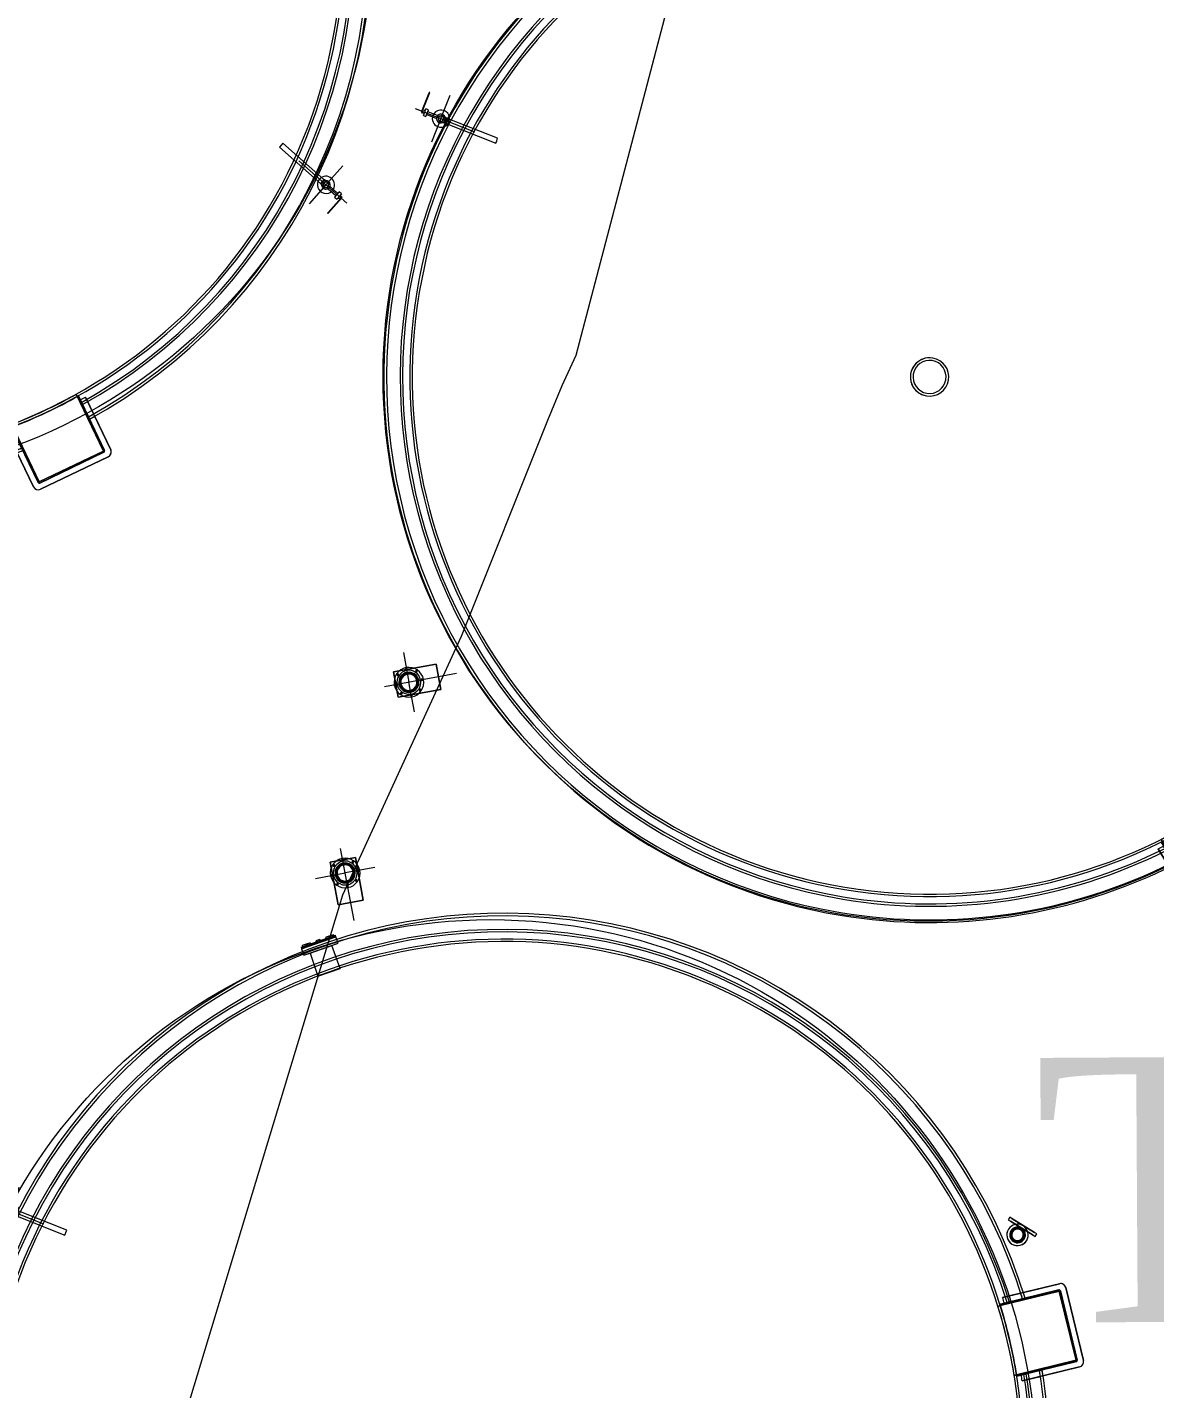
# Model space of a CAD drawing. Header units: metres. Extents: x -207 to 292, y -187 to 169.
# Drawn here: x -36 to -25.36, y -29.85 to -16.99 of the extents above; entities that cross this region are included whole.
import ezdxf

# ---------------------------------------------------------------- set-up
doc = ezdxf.new("R2010")
doc.units = ezdxf.units.M
for name, color, linetype, lineweight in [('C-TOPO-MAJR', 7, 'Continuous', 35), ('EQUIPOS PIS', 7, 'Continuous', 9), ('P-SANR-FIXT', 7, 'Continuous', 9)]:
    doc.layers.add(name, color=color, linetype=linetype, lineweight=lineweight)
doc.layers.add('PR10-ARQ-PL-001-Emplazamiento-C-1_dwg', color=7, linetype='Continuous', lineweight=9, true_color=0x767676)
doc.layers.add('TEXTO', color=5, linetype='Continuous', lineweight=9, true_color=0x0000ff)
doc.styles.add('Times New Roman_1', font='times.ttf', dxfattribs={"height": 2.5})

# ---------------------------------------------------------------- blocks, each defined once
blk = doc.blocks.new('M_Estanque-Terraza - M_Estanque-Terraza-2331352-PLANTA EMPLAZAMIENTO ACTUALIZADO')
at = {"layer": 'P-SANR-FIXT'}
for p, q in [((-4.040416795202383, -2.859638459848837), (-4.465712095242936, -3.221935215639078)), ((-4.465712095242936, -3.221935215639078), (-4.040416795202383, -2.859638459848837)), ((-4.040416795202383, -2.859638459848837), (-4.465712095242935, -3.221935215639078)), ((-4.465712095242935, -3.221935215639078), (-4.040416795202383, -2.859638459848837)), ((-4.415126825659709, -3.252933119807108), (-3.975604335649138, -2.878516632692125)), ((-4.415126825659709, -3.252933119807109), (-4.007455510318372, -2.905649726450013)), ((-4.007455510318372, -2.905649726450013), (-4.415126825659709, -3.252933119807109)), ((-4.415126825659709, -3.252933119807109), (-4.007455510318371, -2.905649726450013)), ((-4.007455510318371, -2.905649726450013), (-4.415126825659709, -3.252933119807109)), ((-3.950353936854633, -2.872770385248484), (-4.407345126541831, -3.262067951980652)), ((-4.407345126541832, -3.262067951980653), (-3.967079772539975, -2.887018640533936)), ((-4.040416795202382, -2.859638459848837), (-4.175395265701847, -2.974622711870484)), ((-4.175395265701847, -2.974622711870484), (-4.040416795202382, -2.859638459848837)), ((-4.044317550173462, -2.937051431218491), (-4.161393721862911, -3.036785233071906)), ((-3.974151472842055, -2.877278980920369), (-4.142308672920273, -3.020527232300778)), ((-4.142308672920273, -3.020527232300778), (-4.00745551031839, -2.90564972644999)), ((-4.00745551031839, -2.90564972644999), (-4.142308672920273, -3.020527232300778)), ((-4.142308672920274, -3.020527232300779), (-4.026960435221602, -2.92226540739848)), ((-4.194497349752583, -2.990895224357112), (-4.465712095242935, -3.221935215639078)), ((-4.465712095242935, -3.221935215639078), (-4.194497349752583, -2.990895224357113)), ((-4.161393721862909, -3.036785233071905), (-4.415126825659709, -3.252933119807108)), ((-4.16139372186291, -3.036785233071906), (-4.41512682565971, -3.252933119807109)), ((-4.41512682565971, -3.252933119807109), (-4.16139372186291, -3.036785233071906)), ((-4.471350149641547, -3.292420762686673), (-4.011906419151343, -3.83175559273332)), ((-4.011906419151343, -3.83175559273332), (-4.471350149641547, -3.292420762686673)), ((-4.471350149641547, -3.292420762686673), (-4.011906419151343, -3.83175559273332)), ((-4.011906419151343, -3.83175559273332), (-4.471350149641547, -3.292420762686673)), ((-4.471350149641546, -3.292420762686673), (-4.011906419151342, -3.83175559273332)), ((-4.011906419151342, -3.83175559273332), (-4.471350149641546, -3.292420762686673)), ((-3.980900105520002, -3.78117099581298), (-4.416479958715376, -3.26984965109853)), ((-4.416479958715376, -3.26984965109853), (-3.980900105520002, -3.78117099581298)), ((-3.980900105520002, -3.78117099581298), (-4.416479958715375, -3.26984965109853)), ((-4.416479958715375, -3.26984965109853), (-3.980900105520002, -3.78117099581298)), ((-4.416479958715375, -3.26984965109853), (-3.980900105520002, -3.78117099581298)), ((-3.980900105520002, -3.78117099581298), (-4.416479958715375, -3.26984965109853)), ((-4.416479958715374, -3.26984965109853), (-3.980900105520002, -3.781170995812981)), ((-3.980900105520002, -3.781170995812981), (-4.416479958715374, -3.26984965109853)), ((-3.971765273346457, -3.773389296695103), (-4.407345126541831, -3.262067951980652)), ((-4.407345126541831, -3.262067951980652), (-3.971765273346457, -3.773389296695103)), ((3.616896543635101, -3.280770244174597), (3.462301177076958, -3.440858432617119)), ((3.616896543635101, -3.280770244174597), (3.462301177076958, -3.440858432617119)), ((3.54118734233202, -3.362348317609074), (3.616896543635134, -3.28077024417459)), ((3.779267649743266, -3.443141350282791), (3.616896543635134, -3.28077024417459)), ((-3.971765273346458, -3.773389296695103), (-3.518866512623485, -3.387577951740839)), ((-3.535820512493424, -3.40202057349086), (-3.971765273346457, -3.773389296695102)), ((-3.528679797437162, -3.411701441433038), (-3.96398357422858, -3.782524128868646)), ((-3.56049524269421, -3.438804098338843), (-3.96398357422858, -3.782524128868646)), ((-3.96398357422858, -3.782524128868646), (-3.56049524269421, -3.438804098338843)), ((-3.560495242694209, -3.438804098338843), (-3.96398357422858, -3.782524128868646)), ((-3.96398357422858, -3.782524128868646), (-3.560495242694209, -3.438804098338843)), ((-3.714268963433073, -3.569799480004647), (-3.597316679911884, -3.470171214895799)), ((-3.695203602239821, -3.553558250657354), (-3.527483943602543, -3.410682728165713)), ((-3.695203602239821, -3.553558250657354), (-3.560495242694213, -3.438804098338845)), ((-3.560495242694213, -3.438804098338845), (-3.695203602239821, -3.553558250657354)), ((-3.579978584807932, -3.455401393533686), (-3.695203602239822, -3.553558250657355)), ((3.462301177076986, -3.440858432617106), (3.54118734233202, -3.362348317609074)), ((3.462301177076986, -3.440858432617106), (3.630240040976676, -3.597463956752343)), ((3.825611749292637, -3.396797250733406), (3.585541558749922, -3.645397210477865)), ((3.825611749292635, -3.396797250733405), (3.585541558749921, -3.645397210477863)), ((3.779267649743269, -3.443141350282773), (3.630240040976615, -3.597463956752365)), ((3.779267649743269, -3.443141350282772), (3.630240040976616, -3.597463956752363)), ((3.869820985627201, -3.441006487067972), (3.631266744109884, -3.688036635642471)), ((3.869820985627201, -3.441006487067972), (3.631266744109884, -3.688036635642471)), ((3.633987757404742, -3.690574021589509), (3.87245178786179, -3.443637289302559)), ((3.633987757404744, -3.690574021589507), (3.872451787861789, -3.44363728930256)), ((3.881652700575787, -3.452838202016558), (3.643504172394239, -3.699448222133159)), ((3.881652700575787, -3.452838202016558), (3.643504172394239, -3.699448222133157)), ((3.825611749292662, -3.396797250733394), (3.779267649743266, -3.443141350282791)), ((3.869820985627254, -3.441006487067968), (3.825611749292662, -3.396797250733394)), ((3.871232825018903, -3.463628299021639), (3.857339657609723, -3.478015095028412)), ((3.87915197117117, -3.471275729566903), (3.871232825018951, -3.46362829902166)), ((3.881652700575819, -3.452838202016586), (3.872451787861839, -3.443637289302571)), ((-3.96398357422858, -3.782524128868646), (-3.714268963433072, -3.569799480004646)), ((-3.714268963433071, -3.569799480004646), (-3.96398357422858, -3.782524128868646)), ((-3.96398357422858, -3.782524128868646), (-3.714268963433071, -3.569799480004646)), ((-3.941420872103752, -3.837393647131926), (-3.520991015969288, -3.479241622173384)), ((-3.520991015969288, -3.479241622173384), (-3.941420872103752, -3.837393647131926)), ((-3.941420872103751, -3.837393647131926), (-3.520991015969288, -3.479241622173384)), ((-3.520991015969288, -3.479241622173384), (-3.941420872103751, -3.837393647131926)), ((-3.655800780078045, -3.594082158104051), (-3.520991015969287, -3.479241622173384)), ((-3.520991015969287, -3.479241622173384), (-3.655800780078045, -3.594082158104051)), ((3.630240040976676, -3.597463956752343), (3.585541558749945, -3.6453972104779)), ((3.776471603894194, -3.561756416068087), (3.748685269075835, -3.590530008081632)), ((3.776471603894194, -3.561756416068087), (3.748685269075835, -3.590530008081632)), ((3.776471603894195, -3.561756416068085), (3.748685269075835, -3.590530008081631)), ((3.776471603894195, -3.561756416068085), (3.748685269075835, -3.590530008081632)), ((3.748685269075875, -3.590530008081653), (3.756604415228094, -3.598177438626931)), ((3.748685269075875, -3.590530008081653), (3.756604415228094, -3.598177438626931)), ((3.756604415228077, -3.598177438626909), (3.784390750046437, -3.569403846613363)), ((3.756604415228076, -3.598177438626909), (3.784390750046436, -3.569403846613363)), ((3.756604415228076, -3.598177438626909), (3.784390750046436, -3.569403846613363)), ((3.756604415228076, -3.598177438626909), (3.784390750046436, -3.569403846613363)), ((3.784390750046453, -3.569403846613377), (3.776471603894235, -3.561756416068082)), ((3.784390750046453, -3.569403846613377), (3.776471603894235, -3.561756416068082)), ((3.839408691423004, -3.496583154070313), (3.815691571126634, -3.521142951093022)), ((3.839408691423013, -3.496583154070303), (3.815691571126642, -3.521142951093012)), ((3.815691571126661, -3.521142951093029), (3.823610717278914, -3.528790381638325)), ((3.815691571126661, -3.521142951092995), (3.823610717278914, -3.528790381638325)), ((3.843477905944993, -3.492369359079476), (3.819760785648623, -3.516929156102186)), ((3.843477905945002, -3.492369359079466), (3.819760785648632, -3.516929156102175)), ((3.823610717278876, -3.528790381638299), (3.847327837575246, -3.504230584615589)), ((3.823610717278886, -3.52879038163829), (3.847327837575256, -3.504230584615581)), ((3.827679931800866, -3.524576586647462), (3.851397052097235, -3.500016789624754)), ((3.827679931800875, -3.524576586647454), (3.851397052097245, -3.500016789624744)), ((3.857339657609723, -3.478015095028412), (3.843446490200543, -3.492401891035185)), ((3.843446490200558, -3.492401891035179), (3.851365636352846, -3.500049321580457)), ((3.851397052097273, -3.500016789624771), (3.84347790594502, -3.492369359079493)), ((3.851397052097273, -3.500016789624771), (3.84347790594502, -3.492369359079458)), ((3.851365636352786, -3.500049321580462), (3.865258803761966, -3.485662525573689)), ((3.865258803761966, -3.485662525573689), (3.879151971171145, -3.471275729566916)), ((-3.941420872103751, -3.837393647131926), (-3.674879928728476, -3.610335132587032)), ((-3.674879928728476, -3.610335132587032), (-3.941420872103751, -3.837393647131926)), ((3.585541558749945, -3.6453972104779), (3.631266744109917, -3.688036635642472)), ((3.633987757404741, -3.690574021589525), (3.643504172394256, -3.699448222133149)), ((3.667817215360306, -3.674271329121306), (3.653924047951126, -3.688658125128079)), ((3.653924047951159, -3.688658125128075), (3.661843194103412, -3.69630555567337)), ((3.661843194103367, -3.696305555673356), (3.675736361512547, -3.681918759666583)), ((3.681710382769485, -3.659884533114533), (3.667817215360306, -3.674271329121306)), ((3.675736361512548, -3.681918759666582), (3.689629528921727, -3.667531963659809)), ((3.705396087321405, -3.635357268047533), (3.681678967025035, -3.659917065070242)), ((3.705396087321405, -3.635357268047533), (3.681678967025035, -3.659917065070242)), ((3.68167896702509, -3.659917065070224), (3.689598113177343, -3.667564495615502)), ((3.68167896702509, -3.659917065070224), (3.689598113177343, -3.667564495615502)), ((3.68962952892177, -3.667531963659833), (3.681710382769517, -3.659884533114538)), ((3.709465301843394, -3.631143473056697), (3.685748181547023, -3.655703270079407)), ((3.709465301843394, -3.631143473056696), (3.685748181547023, -3.655703270079407)), ((3.689598113177277, -3.66756449561552), (3.713315233473648, -3.643004698592811)), ((3.689598113177277, -3.66756449561552), (3.713315233473648, -3.64300469859281)), ((3.693667327699266, -3.663350700624683), (3.717384447995637, -3.638790903601974)), ((3.693667327699265, -3.663350700624683), (3.717384447995636, -3.638790903601974)), ((3.717384447995633, -3.638790903601983), (3.709465301843414, -3.631143473056705)), ((3.717384447995633, -3.638790903601983), (3.709465301843414, -3.631143473056705))]:
    blk.add_line(p, q, dxfattribs=at)
at = {"layer": 'P-SANR-FIXT', "flags": 128}
for points in [[(-3.975604335649162, -2.878516632692142), (-3.983239514878572, -2.885020820874872), (-3.990874598344713, -2.89152492747964), (-3.998509586657818, -2.898028953026291), (-4.006144480397173, -2.904532898008303), (-4.013779280087912, -2.911036762873021), (-4.021413986368921, -2.917540548164694), (-4.029048599755545, -2.924044254322329), (-4.036683120826921, -2.930547881839276), (-4.044317550173461, -2.937051431218489)], [(-4.026960435221601, -2.92226540739848), (-4.021679741155123, -2.917766936974697), (-4.01639900266504, -2.913268428707733), (-4.011118219564208, -2.908769882438162), (-4.005837391664431, -2.904271298005666), (-4.000556518776451, -2.899772675249022), (-3.995275600709938, -2.895274014006096), (-3.98999463727349, -2.890775314113832), (-3.984713628274618, -2.88627657540826), (-3.979432573519741, -2.88177779772447), (-3.974151472842097, -2.877278980920319)], [(-3.967079772539974, -2.887018640533937), (-3.961504542546653, -2.882269263479516), (-3.955929264056569, -2.877519845112108), (-3.950353936854639, -2.872770385248488)], [(-3.597316679911883, -3.470171214895799), (-3.58969059613785, -3.463674774868235), (-3.582064454089319, -3.457178285198319), (-3.574438253391971, -3.450681745567171), (-3.566811993678642, -3.444185155662018), (-3.559185674622726, -3.437688515204629), (-3.551559295819152, -3.431191823849941), (-3.543932856935094, -3.424695081314432), (-3.536306357603394, -3.418198287285323), (-3.528679797437183, -3.411701441433058)], [(-3.527483943602548, -3.410682728165716), (-3.532733536325769, -3.415154704255416), (-3.537983100163989, -3.419626655738822), (-3.54323263522074, -3.424098582704125), (-3.548482141616922, -3.428570485254318), (-3.55373161947276, -3.433042363491821), (-3.55898106890781, -3.437514217518474), (-3.564230490040956, -3.441986047435556), (-3.569479882990424, -3.446457853343778), (-3.574729247873778, -3.450929635343289), (-3.579978584807932, -3.455401393533687)], [(-3.51886651262349, -3.387577951740844), (-3.524517877216599, -3.392392185657082), (-3.530169210460948, -3.397206392868215), (-3.535820512493421, -3.402020573490861)]]:
    blk.add_lwpolyline(points, dxfattribs=at)
at = {"layer": 'P-SANR-FIXT'}
for centre, radius, start, end in [((-1.696641881242665e-15, 0), 5.151627146850166, 8.142219984546603e-13, 180.0000000000002), ((-1.242570705970596e-15, 0), 5.151627146850166, 8.142219984546603e-13, 180.0000000000002), ((-1.242570705970596e-15, 0), 5.126627146850165, 359.9999999999996, 180.0000000000002), ((-1.656194243939091e-15, 0), 5.126627146850165, 359.9999999999996, 180.0000000000002), ((-2.165734258596785e-15, 0), 4.998277258842649, 359.9999999999996, 180.0000000000002), ((-2.165734258596785e-15, 0), 4.975544739836833, 359.9999999999991, 179.9999999999998), ((-3.248601387895178e-15, 0), 4.905907101428718, 1.017777498068325e-12, 180.0000000000002), ((-3.248601387895178e-15, 0), 4.88317458242289, 1.024138607431252e-12, 180.0000000000002), ((-3.756195354753799e-15, 0), 0.1810752846312228, 359.9999999999996, 179.9999999999998), ((-4.034229477653864e-15, 0), 0.1810752846312226, 4.071109992273301e-13, 180.0000000000002), ((-3.693314152191217e-15, 0), 0.1560752846312226, 3.562221243239139e-13, 180.0000000000002), ((-3.993781840350289e-15, 0), 0.1560752846312226, 3.562221243239139e-13, 180.0000000000002), ((-1.696641881242665e-15, 0), 5.151627146850173, 179.9999999999999, 216.1201720375214), ((-1.242570705970596e-15, 0), 5.151627146850173, 179.9999999999999, 216.1201720375214), ((-1.242570705970596e-15, 0), 5.126627146850172, 180, 216.0991312427276), ((-1.656194243939091e-15, 0), 5.126627146850172, 180, 216.0991312427277), ((-1.624300693947589e-15, 0), 4.998277258842657, 180, 215.987783878764), ((-2.165734258596785e-15, 0), 4.975544739836832, 180, 215.9674621065571), ((-3.248601387895178e-15, 0), 4.905907101428718, 180.0000000000004, 5.088887490341627e-14), ((-3.248601387895178e-15, 0), 4.88317458242289, 180.0000000000004, 5.088887490341627e-14), ((-1.696641881242664e-15, 0), 5.151627146850165, 223.863765955861, 3.81666561775622e-14), ((-1.242570705970596e-15, 0), 5.151627146850165, 223.8637659558614, 5.088887490341627e-14), ((-1.242570705970596e-15, 0), 5.126627146850164, 223.8805470118528, 5.088887490341627e-14), ((-1.656194243939091e-15, 0), 5.126627146850164, 223.8805470118528, 5.088887490341627e-14), ((-2.165734258596785e-15, 0), 4.998277258842649, 223.9693490984683, 5.088887490341627e-14), ((-1.624300693947589e-15, 0), 4.975544739836824, 223.9855556571672, 359.9999999999993), ((-3.756195354753799e-15, 0), 0.1810752846312228, 179.9999999999998, 359.9999999999992), ((-4.034229477653864e-15, 0), 0.1810752846312226, 180.0000000000002, 5.088887490341627e-14), ((-3.693314152191217e-15, 0), 0.1560752846312226, 180.0000000000001, 5.088887490341627e-14), ((-3.993781840350289e-15, 0), 0.1560752846312226, 180.0000000000001, 5.088887490341627e-14), ((-1.624300693947589e-15, -5.414335646491963e-15), 4.950000000000012, 215.2892676360974, 215.944402947308), ((-1.624300693947589e-15, -5.414335646491963e-15), 4.950000000000004, 215.289267636097, 215.9444029473076), ((-1.082867129298393e-15, -5.414335646491963e-15), 4.950000000000012, 215.2892676360974, 215.944402947308), ((-1.082867129298393e-15, -5.414335646491963e-15), 4.950000000000004, 215.289267636097, 215.9444029473076), ((-5.414335646491964e-16, -5.414335646491963e-15), 4.950000000000012, 215.2892676360974, 215.944402947308), ((-5.414335646491964e-16, -5.414335646491963e-15), 4.950000000000003, 215.289267636097, 215.9444029473076), ((-3.248601387895178e-15, 0), 4.908287668659788, 215.9062317935007, 224.0343856776587), ((0.03491037814524322, 0.02615400004515973), 4.950000000000012, 215.9127158314312, 216.0520336425471), ((-3.248601387895178e-15, 0), 4.884476012100338, 216.0253404395822, 223.9109628581406), ((-1.258406711240534e-15, 0), 5.151627146850173, 215.4908489971249, 216.1201720375214), ((-1.242897718946417e-15, 0), 5.151627146850166, 215.4908489971245, 216.120172037521), ((-1.242897718946417e-15, 0), 5.126627146850172, 215.4667190775252, 216.0991312427276), ((-1.258406711240534e-15, 0), 5.126627146850166, 215.4667190775247, 216.0991312427272), ((-4.433288348918444, -3.259997016362179), 0.05000000000000531, 130.4267163136498, 220.4267163136493), ((-4.433288348918444, -3.259997016362179), 0.05000000000000531, 130.4267163136498, 220.4267163136493), ((-4.433288348918444, -3.259997016362179), 0.05000000000000474, 130.4267163136493, 220.426716313649), ((-4.433288348918444, -3.259997016362179), 0.05000000000000474, 130.4267163136493, 220.426716313649), ((-4.433288348918443, -3.259997016362179), 0.05000000000000531, 130.4267163136498, 220.4267163136493), ((-4.433288348918443, -3.259997016362179), 0.05000000000000531, 130.4267163136498, 220.4267163136493), ((-4.407345126541832, -3.262067951980652), 0.01199999999999968, 130.4267163136519, 220.4267163136488), ((-4.407345126541832, -3.262067951980652), 0.01199999999999968, 130.4267163136503, 220.4267163136504), ((-4.407345126541831, -3.262067951980652), 0.01200000000000093, 130.4267163136522, 220.426716313649), ((-4.407345126541831, -3.262067951980652), 0.01200000000000026, 130.4267163136522, 220.426716313649), ((-4.407345126541831, -3.262067951980652), 0.01200000000000026, 130.4267163136528, 220.4267163136483), ((-4.407345126541831, -3.262067951980652), 0.01200000000000093, 130.4267163136522, 220.426716313649), ((-4.407345126541831, -3.262067951980652), 0.01200000000000093, 130.4267163136522, 220.426716313649), ((-4.407345126541831, -3.262067951980652), 0.01200000000000026, 130.4267163136528, 220.4267163136483), ((-1.624300693947589e-15, -5.414335646491963e-15), 4.950000000000011, 224.0039450770082, 224.6582919704757), ((-1.624300693947589e-15, -5.414335646491963e-15), 4.950000000000003, 224.0039450770077, 224.6582919704752), ((-1.082867129298393e-15, -5.414335646491963e-15), 4.950000000000011, 224.0039450770082, 224.6582919704757), ((-1.082867129298393e-15, -5.414335646491963e-15), 4.950000000000003, 224.0039450770077, 224.6582919704752), ((-5.414335646491964e-16, -5.414335646491963e-15), 4.950000000000011, 224.0039450770082, 224.6582919704757), ((-5.414335646491964e-16, -5.414335646491963e-15), 4.950000000000003, 224.0039450770077, 224.6582919704752), ((0.03491037814524322, 0.02615400004515973), 4.950000000000011, 223.8331395389415, 223.9722944382646), ((-1.242897718946415e-15, 0), 5.151627146850165, 223.8637659558602, 224.4923900501381), ((-1.258406711240532e-15, 0), 5.151627146850174, 223.8637659558607, 224.4923900501386), ((-1.258406711240532e-15, 0), 5.126627146850164, 223.8805470118516, 224.5122498991025), ((-1.242897718946415e-15, 0), 5.126627146850173, 223.8805470118521, 224.512249899103), ((-3.973844618428243, -3.799331846408827), 0.04999999999999809, 220.4267163136497, 310.4267163136496), ((-3.973844618428243, -3.799331846408827), 0.04999999999999809, 220.42671631365, 310.4267163136493), ((-3.973844618428243, -3.799331846408827), 0.04999999999999809, 220.4267163136497, 310.4267163136496), ((-3.973844618428243, -3.799331846408827), 0.04999999999999877, 220.4267163136504, 310.4267163136489), ((-3.973844618428242, -3.799331846408827), 0.04999999999999775, 220.4267163136498, 310.4267163136498), ((-3.973844618428242, -3.799331846408827), 0.04999999999999843, 220.4267163136506, 310.4267163136491), ((-3.971765273346459, -3.773389296695103), 0.01199999999999963, 220.4267163136507, 310.426716313651), ((-3.971765273346459, -3.773389296695103), 0.01200000000000031, 220.4267163136487, 310.4267163136488), ((-3.971765273346458, -3.773389296695103), 0.01199999999999963, 220.4267163136507, 310.426716313651), ((-3.971765273346458, -3.773389296695103), 0.01199999999999997, 220.4267163136493, 310.4267163136496), ((-3.971765273346458, -3.773389296695103), 0.01199999999999997, 220.4267163136493, 310.4267163136496), ((-3.971765273346458, -3.773389296695103), 0.01199999999999997, 220.4267163136507, 310.4267163136496), ((-3.971765273346458, -3.773389296695103), 0.01199999999999997, 220.4267163136493, 310.4267163136496), ((-3.971765273346458, -3.773389296695103), 0.01199999999999997, 220.4267163136493, 310.4267163136496)]:
    blk.add_arc(centre, radius, start, end, dxfattribs=at)
for centre, major_axis, ratio, start_param, end_param in [((0.0006866166117292522, 0.0005142145511236678), (-2.955066219970614, 3.944423570014109), 0.9956697135535815, 1.554547775760231, 1.556989900747394), ((0.001411537213606285, 0.00115859518208874), (-2.955605380118259, 3.945229623973812), 0.9956709452050666, 1.693391558944833, 1.695830507362701)]:
    blk.add_ellipse(centre, major_axis=major_axis, ratio=ratio, start_param=start_param, end_param=end_param, dxfattribs=at)
blk = doc.blocks.new('M_Tuberia Alimentación-02 - M_Tuberia Alimentación-02-2155587-PLANTA EMPLAZAMIENTO ACTUALIZADO')
at = {"layer": 'P-SANR-FIXT'}
for p, q in [((-0.1897114651899131, 0.190491076085369), (-0.1933912728527646, 0.1904910760853343)), ((-0.1933912728528042, 0.1904910760853377), (-0.1933912728528042, 0.1828042598845548)), ((-0.1933912728528042, 0.1904909652471099), (-0.1933912728528042, 0.1859654784972583)), ((-0.1933912728528042, 2.67404326718515e-16), (-0.1933912728528042, 0.1859654784972582)), ((-0.1933912728528042, 0.1828042598845548), (-0.1933912728528042, -0.006461004050486612)), ((-0.1933912728528042, 0.1828042598845547), (-0.1897114651899315, 0.1828042598845547)), ((-0.1897114651899315, 0.1828042598845547), (-0.1897114651899315, 0.1904910760853377)), ((-0.1897114651899315, 0.1859654784972584), (-0.1897114651899315, 0.1904909652471099)), ((-0.1897114651899315, 0.1859654784972582), (-0.1897114651899315, 2.707167823245982e-16)), ((-0.1897114651899315, -0.006461004050486624), (-0.1897114651899315, 0.1828042598845548)), ((-2.643505027880722e-19, -8.472816166344263e-16), (0, 0.2389936257055457)), ((-0.1933912728528042, 3.704510656565851e-16), (-0.1933912728528042, -0.01385887385455386)), ((-0.1933912728528042, 4.591808704101918e-16), (-0.1897114651899315, 4.591808704101918e-16)), ((-0.1650425307491244, 0.01390009744742638), (-0.1897114651899477, 0.01390009744739173)), ((-0.1897114651899315, 0.01390009744739998), (-0.1897114651899315, 0)), ((-0.1897114651899315, -0.01385887385455386), (-0.1897114651899315, 4.591808704101918e-16)), ((-0.1897114651899315, 4.491245403046258e-17), (-0.1897114651899315, -0.01390009744739998)), ((-0.1383794540930417, 0.03380192890180179), (-0.1650425307491591, 0.03380192890180179)), ((-0.1650425307491191, -1.092170456852954e-16), (-0.1650425307491191, 0.03380192890179299)), ((-0.1650425307491191, -4.491245403046258e-17), (-0.1650425307491191, 0.01390009744739998)), ((-0.1650425307491191, -0.01390009744739998), (-0.1650425307491191, 0)), ((-0.1650425307491191, -0.03380192890179299), (-0.1650425307491191, 0)), ((-0.1383794540930494, -1.092170456852954e-16), (-0.1383794540930494, 0.03380192890179299)), ((-0.04105836559595755, 0.01390009744740905), (-0.1383794540930417, 0.01390009744740905)), ((-0.1383794540930493, -4.491245403046302e-17), (-0.1383794540930493, 0.01390009744740012)), ((-0.1383794540930494, -0.03380192890179299), (-0.1383794540930494, 0)), ((-0.1383794540930493, -0.01390009744740012), (-0.1383794540930493, 0)), ((-0.04105836559595109, -4.491245403046302e-17), (-0.04105836559595109, 0.01390009744740012)), ((-0.04105836559595109, -0.01390009744740012), (-0.04105836559595109, 0)), ((0.04738928398594754, 0.02641715653502388), (0.04214382561189105, 0.02641715653505853)), ((0.0473892839859497, 8.787205630240684e-17), (0.0473892839859497, 0.02641715653503994)), ((0.5660572690482853, 0.02500000000001164), (0.04738928398594754, 0.02500000000001164)), ((0.0473892839859497, -6.967499847537815e-17), (0.0473892839859497, 0.02500000000000014)), ((0.0473892839859497, -0.02641715653503993), (0.0473892839859497, 2.51586847816659e-18)), ((0.5660572690483285, -6.967499847537815e-17), (0.5660572690483285, 0.02500000000000014)), ((-0.2621750980009191, -3.014020239089018e-19), (0.3414942734020562, -1.950509555442414e-15)), ((-0.1933912728528042, -0.006461004050486624), (-0.1897114651899315, -0.006461004050486624)), ((-0.1933912728528339, -0.0138588738545338), (-0.1897114651899477, -0.0138588738545338)), ((-0.1897114651899477, -0.01390009744739173), (-0.1650425307491244, -0.01390009744740905)), ((-0.1650425307491244, -0.03380192890178446), (-0.1383794540930763, -0.03380192890180179)), ((-0.1383794540930417, -0.01390009744740905), (-0.0410583655959922, -0.01390009744739173)), ((-2.643505027880703e-19, -8.472816166344263e-16), (0, -0.2389936257055457)), ((0.04214382561185639, -0.02641715653505853), (0.04738928398594754, -0.02641715653504121)), ((0.0473892839859497, -0.02500000000000014), (0.0473892839859497, -2.220446049250325e-17)), ((0.04738928398594754, -0.02499999999999432), (0.56605726904832, -0.02499999999999432)), ((0.5660572690483285, -0.02500000000000014), (0.5660572690483285, -2.220446049250325e-17))]:
    blk.add_line(p, q, dxfattribs=at)
at = {"layer": 'P-SANR-FIXT', "flags": 128}
for points in [[(0.04214382561189105, 0.02641715653505853), (0.04045852208559127, 0.02641715653505853), (0.03877591468543915, 0.02641715653504121), (0.03709869522427135, 0.02641715653504121), (0.03542954689554472, 0.02641715653505853), (0.03377113998043524, 0.02641715653504121), (0.03212612757624766, 0.02641715653505853), (0.03049714135192289, 0.02641715653504121), (0.0288867873379546, 0.02641715653504121), (0.02729764175716009, 0.02641715653504121), (0.02573224690358266, 0.02641715653505853), (0.02419310707493069, 0.02641715653504121), (0.02268268456666237, 0.02641715653502388), (0.02120339573256706, 0.02641715653505853), (0.01975760711925877, 0.02641715653505853), (0.01834763168005693, 0.02641715653507586), (0.01697572507487266, 0.02641715653505853), (0.01564408206164508, 0.02641715653504121), (0.01435483298514892, 0.02641715653504121), (0.01311004036885652, 0.02641715653502388), (0.01191169561539837, 0.02641715653507586), (0.01076171582075067, 0.02641715653505853), (0.009661940707243777, 0.02641715653502388), (0.00861412968055456, 0.02641715653504121), (0.007619959014667711, 0.02641715653502388), (0.006681019170696709, 0.02641715653502388), (0.005798812251990149, 0.02641715653504121), (0.004974749601448821, 0.02641715653504121), (0.004210149543617809, 0.02641715653507586), (0.00350623527536527, 0.02641715653505853), (0.002864132909410091, 0.02641715653505853), (0.002284869672604236, 0.02641715653504121), (0.00176937226243499, 0.02641715653505853), (0.001318465364900385, 0.02641715653505853), (0.0009328703348320233, 0.02641715653505853), (0.0006132040419572149, 0.02641715653504121), (0.0003599778842250999, 0.02641715653505853), (0.0001735969694709638, 0.02641715653505853), (5.435946739389692e-05, 0.02641715653502388), (2.456132471525052e-06, 0.02641715653505853)], [(-3.465174813754857e-14, -0.02641715653504121), (3.371056538790072e-05, -0.02641715653502388), (0.0001347883318231652, -0.02641715653504121), (0.0003030715964726369, -0.02641715653502388), (0.0005382911420044366, -0.02641715653500655), (0.00084007066727454, -0.02641715653502388), (0.001207927389504857, -0.02641715653502388), (0.001641272816393485, -0.02641715653500655), (0.002139413687602701, -0.02641715653502388), (0.002701553084100033, -0.02641715653502388), (0.003326791702718856, -0.02641715653502388), (0.004014129295037583, -0.02641715653502388), (0.004762466267632044, -0.02641715653504121), (0.005570605440894269, -0.02641715653502388), (0.006437253964546472, -0.02641715653500655), (0.007361025385865287, -0.02641715653502388), (0.008340441867566915, -0.02641715653502388), (0.009373936552269152, -0.02641715653502388), (0.01045985606892164, -0.02641715653502388), (0.01159646317801635, -0.02641715653500655), (0.0127819395505192, -0.02641715653500655), (0.01401438867723082, -0.02641715653500655), (0.01529183890233917, -0.02641715653502388), (0.01661224657814937, -0.02641715653504121), (0.0179734993339217, -0.02641715653502388), (0.0193734194556645, -0.02641715653502388), (0.02080976736984767, -0.02641715653502388), (0.02228024522618553, -0.02641715653502388), (0.02378250057384075, -0.02641715653502388), (0.02531413012463891, -0.02641715653504121), (0.02687268359813033, -0.02641715653500655), (0.02845566764111873, -0.02641715653502388), (0.03006054981690895, -0.02641715653504121), (0.03168476265626969, -0.02641715653502388), (0.03332570776529419, -0.02641715653504121), (0.03498075998173891, -0.02641715653502388), (0.03664727157516182, -0.02641715653504121), (0.03832257648250961, -0.02641715653505853), (0.0400039945732974, -0.02641715653504121), (0.04168883593727742, -0.02641715653502388), (0.04214382561185639, -0.02641715653505853)]]:
    blk.add_lwpolyline(points, dxfattribs=at)
at = {"layer": 'P-SANR-FIXT'}
for centre, radius, start, end in [((0, 0), 0.08135233843567118, 359.9999999999994, 179.9999999999996), ((0, 0), 0.08135233843567118, 359.9999999999994, 179.9999999999996), ((0, 0), 0.08135233843568421, 359.9999999999994, 179.9999999999996), ((0, 0), 0.08135233843568421, 359.9999999999994, 179.9999999999996), ((0, 0), 0.08135233843567118, 179.9999999999999, 359.9999999999994), ((0, 0), 0.08135233843567118, 179.9999999999999, 359.9999999999994), ((0, 0), 0.08135233843568421, 180, 359.9999999999994), ((0, 0), 0.08135233843568421, 180, 359.9999999999994), ((0, 0), 0.04105836559595545, 2.353610464283002e-13, 180), ((0, 0), 0.04105836559595109, 359.9999999999994, 179.9999999999996), ((0, 0), 0.04105836559595109, 359.9999999999994, 179.9999999999996), ((0, 0), 0.04105836559594278, 359.9999999999994, 179.9999999999996), ((0, 0), 0.04105836559594278, 359.9999999999994, 179.9999999999996), ((0, 0), 0.04105836559595551, 359.9999999999994, 179.9999999999996), ((0, 0), 0.04105836559595546, 180.0000000000004, 2.035554996136651e-13), ((0, 0), 0.04105836559595109, 179.9999999999999, 359.9999999999994), ((0, 0), 0.04105836559595109, 179.9999999999999, 359.9999999999994), ((0, 0), 0.04105836559594279, 179.9999999999999, 359.9999999999994), ((0, 0), 0.04105836559594279, 179.9999999999999, 359.9999999999994), ((0, 0), 0.04105836559595552, 179.9999999999999, 359.9999999999994), ((-2.076632604713839e-18, 2.51586847816659e-18), 0.02641715653503992, 7.124442486478279e-13, 180.0000000000002), ((-2.076632604713839e-18, 2.51586847816659e-18), 0.02641715653503992, 180.0000000000006, 4.071109992273301e-13), ((1.392423537617156e-19, 0), 0.02499999999999947, 2.608054838800084e-13, 180), ((1.476276369569623e-20, 0), 0.02499999999999952, 359.9999999999994, 179.9999999999996), ((1.392423537617156e-19, 0), 0.02499999999999947, 180.0000000000004, 2.035554996136651e-13), ((1.476276369569623e-20, 0), 0.02499999999999952, 180, 359.9999999999994)]:
    blk.add_arc(centre, radius, start, end, dxfattribs=at)
blk = doc.blocks.new('M_Conexión Tubería 01 - M_Conexión Tubería 01-2148525-PLANTA EMPLAZAMIENTO ACTUALIZADO')
at = {"layer": 'P-SANR-FIXT'}
for p, q in [((4.807982618820523e-19, 0.4560213596067047), (0, -0.2337193233431331)), ((-0.121056759530488, 0.2845488335453442), (-0.1223607600807408, -0.1248759958061844)), ((-0.1223607600807408, -0.1248759958061844), (-0.121056759530488, 0.2845488335453442)), ((-0.1210567595304881, 0.2845488335453442), (-0.1223607600807408, -0.1248759958061844)), ((-0.1223607600807408, -0.1248759958061844), (-0.1210567595304881, 0.2845488335453442)), ((0.1210567595304879, 0.2837777123542332), (-0.121056759530488, 0.2845488335453442)), ((-0.121056759530488, 0.2845488335453442), (0.1210567595304879, 0.2837777123542332)), ((0.1210567595304879, 0.2837777123542332), (-0.1210567595304881, 0.2845488335453442)), ((-0.1210567595304881, 0.2845488335453442), (0.1210567595304879, 0.2837777123542332)), ((0.1197527589802353, -0.1256471169972887), (0.1210567595304879, 0.2837777123542332)), ((0.1210567595304879, 0.2837777123542332), (0.1197527589802353, -0.1256471169972887)), ((0.1197527589802353, -0.1256471169972887), (0.1210567595304879, 0.2837777123542332)), ((0.1210567595304879, 0.2837777123542332), (0.1197527589802353, -0.1256471169972887)), ((-0.2852677441164753, -5.952338160474735e-19), (0, -9.217255125359901e-16)), ((-0.1223607600807408, -0.1248759958061844), (0.1197527589802353, -0.1256471169972887)), ((0.1197527589802353, -0.1256471169972887), (-0.1223607600807408, -0.1248759958061844)), ((-0.1223607600807408, -0.1248759958061844), (0.1197527589802353, -0.1256471169972887)), ((0.1197527589802353, -0.1256471169972887), (-0.1223607600807408, -0.1248759958061844)), ((0.2852677441164753, -5.952338160474735e-19), (0, -9.217255125359901e-16))]:
    blk.add_line(p, q, dxfattribs=at)
for centre, radius, start, end in [((-4.694572896239975e-19, 0), 0.1404376754616015, 4.071109992273301e-13, 180.0000000000003), ((-4.909815521444375e-19, 0), 0.1404376754616015, 4.071109992273301e-13, 180.0000000000003), ((-1.489132538099087e-19, 0), 0.1404376754616015, 4.071109992273301e-13, 180.0000000000003), ((-1.75697018796002e-19, 0), 0.1404376754616015, 4.071109992273301e-13, 180.0000000000003), ((-1.913208817045541e-19, 0), 0.1404376754616015, 4.071109992273301e-13, 180.0000000000003), ((-2.195926336343104e-19, 0), 0.1404376754616015, 4.071109992273301e-13, 180.0000000000003), ((9.879739200808176e-15, 0.1266876754616023), 0.008000000000000038, 3.180554681463517e-13, 180.0000000000001), ((1.002355749141812e-14, 0.1266876754616023), 0.007999999999999998, 8.237636624990509e-13, 180.0000000000006), ((1.002355749141812e-14, 0.1266876754616023), 0.008000000000000038, 3.180554681463517e-13, 180.0000000000001), ((9.879739200808176e-15, 0.1266876754616023), 0.007999999999999998, 8.221733851583191e-13, 180.0000000000006), ((1.002355749141812e-14, 0.1266876754616023), 0.004999999999999996, 1.660249543723956e-12, 180.000000000001), ((1.002355749141812e-14, 0.1266876754616023), 0.005000000000000011, 1.170444122778574e-12, 180.0000000000002), ((1.002355749141812e-14, 0.1266876754616023), 0.005000000000000016, 8.078608890917333e-13, 180.0000000000002), ((1.002355749141812e-14, 0.1266876754616023), 0.004999999999999998, 1.307207974081505e-12, 180.000000000001), ((1.002355749141812e-14, 0.1266876754616023), 0.005000000000000011, 1.170444122778574e-12, 180.0000000000002), ((1.002355749141812e-14, 0.1266876754616023), 0.004999999999999996, 1.660249543723956e-12, 180.000000000001), ((-4.694572896239975e-19, 0), 0.1404376754616015, 180.0000000000002, 1.017777498068325e-13), ((-4.909815521444375e-19, 0), 0.1404376754616015, 180.0000000000002, 1.017777498068325e-13), ((-1.489132538099087e-19, 0), 0.1404376754616015, 180.0000000000002, 1.017777498068325e-13), ((-1.75697018796002e-19, 0), 0.1404376754616015, 180.0000000000002, 1.017777498068325e-13), ((-1.913208817045541e-19, 0), 0.1404376754616015, 180.0000000000002, 1.017777498068325e-13), ((-2.195926336343104e-19, 0), 0.1404376754616015, 180.0000000000002, 1.017777498068325e-13), ((-0.1266876754615931, 1.078433293065306e-14), 0.008000000000000007, 90.00000000000061, 270.0000000000002), ((-0.1266876754615931, 1.078433293065306e-14), 0.007999999999999998, 90.00000000000097, 270.0000000000006), ((-0.1266876754615931, 1.091969132181535e-14), 0.008000000000000007, 90.00000000000061, 270.0000000000002), ((-0.1266876754615931, 1.091969132181535e-14), 0.007999999999999998, 90.00000000000097, 270.0000000000006), ((-0.1266876754615931, 1.091969132181535e-14), 0.005000000000000001, 90.00000000000006, 270), ((-0.1266876754615931, 1.091969132181535e-14), 0.005000000000000002, 90.00000000000037, 270.0000000000003), ((-0.1266876754615931, 1.078433293065306e-14), 0.007999999999999993, 270.0000000000001, 89.9999999999999), ((-0.1266876754615931, 1.078433293065306e-14), 0.008000000000000031, 270.0000000000007, 90.00000000000034), ((-0.1266876754615931, 1.091969132181535e-14), 0.007999999999999993, 270.0000000000001, 89.9999999999999), ((-0.1266876754615931, 1.091969132181535e-14), 0.008000000000000031, 270.0000000000007, 90.00000000000034), ((-0.1266876754615931, 1.091969132181535e-14), 0.004999999999999998, 270.0000000000002, 89.99999999999993), ((-0.1266876754615931, 1.091969132181535e-14), 0.005000000000000011, 270.0000000000007, 90.0000000000004), ((-1.756970187960022e-19, 0), 0.1129167549637501, 4.071109992273301e-13, 180.0000000000001), ((-1.913208817045541e-19, 0), 0.1129167549637501, 4.071109992273301e-13, 180.0000000000001), ((-1.756970187960022e-19, 0), 0.1129167549637501, 180.0000000000002, 1.526666247102488e-13), ((-1.913208817045541e-19, 0), 0.1129167549637501, 180.0000000000002, 1.526666247102488e-13), ((-0.08958171441165648, 0.08958171441165631), 0.00799999999999999, 44.99999999999954, 224.9999999999987), ((-0.08958171441165648, 0.08958171441165631), 0.00800000000000001, 45.00000000000007, 224.9999999999991), ((-0.08958171441165658, 0.08958171441165622), 0.008, 44.99999999999957, 224.9999999999987), ((-0.08958171441165658, 0.08958171441165622), 0.008000000000000021, 45.00000000000011, 224.9999999999991), ((-0.08958171441165648, 0.08958171441165631), 0.007999999999999991, 224.9999999999993, 44.99999999999955), ((-0.08958171441165648, 0.08958171441165631), 0.00800000000000001, 224.9999999999997, 45), ((-0.08958171441165658, 0.08958171441165622), 0.007999999999999991, 224.9999999999994, 44.99999999999951), ((-0.08958171441165658, 0.08958171441165622), 0.007999999999999991, 224.9999999999997, 44.99999999999997), ((-1.102255932744489e-19, 0), 0.09511743380836475, 4.007498898644031e-13, 180.0000000000002), ((-1.489132538099087e-19, 0), 0.09511743380836475, 4.007498898644031e-13, 180.0000000000002), ((-1.102255932744489e-19, 0), 0.09511743380836474, 180.0000000000002, 5.088887490341627e-14), ((-1.489132538099087e-19, 0), 0.09511743380836474, 180.0000000000002, 5.088887490341627e-14), ((-0.08958171441165658, 0.08958171441165622), 0.005000000000000002, 44.9999999999995, 224.9999999999988), ((-0.08958171441165658, 0.08958171441165622), 0.005000000000000022, 44.99999999999989, 224.9999999999992), ((-0.08958171441165658, 0.08958171441165622), 0.004999999999999992, 224.9999999999989, 44.99999999999904), ((-0.08958171441165658, 0.08958171441165622), 0.005000000000000002, 224.9999999999995, 44.9999999999996), ((-4.694572896239978e-19, 0), 0.08511743380836281, 359.9999999999996, 179.9999999999998), ((-3.493639899714794e-19, 0), 0.08511743380836281, 359.9999999999996, 179.9999999999998), ((-3.483015126168794e-19, 0), 0.08511743380836281, 2.671665932429354e-13, 179.9999999999998), ((-3.657967806128369e-19, 0), 0.08511743380836267, 4.198332179531842e-13, 180.0000000000003), ((-2.195926336343104e-19, 0), 0.08511743380836269, 4.071109992273301e-13, 180.0000000000002), ((-3.329311993301213e-19, 0), 0.08511743380836267, 7.760553422770981e-13, 180.0000000000003), ((-4.694572896239978e-19, 0), 0.0851174338083628, 179.9999999999998, 359.9999999999992), ((-3.493639899714794e-19, 0), 0.08511743380836283, 179.9999999999998, 359.9999999999989), ((-3.483015126168794e-19, 0), 0.0851174338083628, 179.9999999999998, 359.9999999999985), ((-3.657967806128369e-19, 0), 0.08511743380836267, 180.0000000000002, 359.9999999999994), ((-2.195926336343104e-19, 0), 0.08511743380836267, 180.0000000000002, 5.088887490341627e-14), ((-3.329311993301213e-19, 0), 0.08511743380836267, 180.0000000000002, 359.999999999999), ((6.475419452195454e-21, 0), 0.08164200972660798, 359.9999999999996, 179.9999999999998), ((-9.806885139100636e-19, 0), 0.08164200972660787, 4.071109992273301e-13, 180.0000000000002), ((6.475419452195454e-21, 0), 0.08164200972660797, 179.9999999999998, 359.9999999999992), ((-9.806885139100636e-19, 0), 0.08164200972660786, 180.0000000000002, 5.088887490341627e-14), ((-1.557710568941704e-18, 0), 0.07664200972660785, 4.198332179531842e-13, 180.0000000000003), ((-1.557710568941704e-18, 0), 0.07664200972660799, 359.9999999999996, 179.9999999999998), ((-1.557710568941704e-18, 0), 0.07664200972660785, 4.198332179531842e-13, 180.0000000000003), ((-1.557710568941704e-18, 0), 0.07664200972660799, 359.9999999999996, 179.9999999999998), ((-1.557710568941704e-18, 0), 0.07664200972660788, 4.007498898644031e-13, 180.0000000000002), ((-1.557710568941704e-18, 0), 0.07664200972660799, 359.9999999999996, 179.9999999999998), ((-1.557710568941704e-18, 0), 0.07664200972660799, 359.9999999999996, 179.9999999999998), ((-1.557710568941704e-18, 0), 0.07664200972660788, 4.007498898644031e-13, 180.0000000000002), ((-1.557710568941704e-18, 0), 0.07664200972660787, 180.0000000000002, 359.9999999999994), ((-1.557710568941704e-18, 0), 0.07664200972660799, 179.9999999999998, 359.9999999999989), ((-1.557710568941704e-18, 0), 0.07664200972660787, 180.0000000000002, 359.9999999999994), ((-1.557710568941704e-18, 0), 0.07664200972660799, 179.9999999999998, 359.9999999999989), ((-1.557710568941704e-18, 0), 0.07664200972660787, 180.0000000000002, 359.999999999999), ((-1.557710568941704e-18, 0), 0.07664200972660798, 179.9999999999998, 359.9999999999985), ((-1.557710568941704e-18, 0), 0.07664200972660798, 179.9999999999998, 359.9999999999985), ((-1.557710568941704e-18, 0), 0.07664200972660787, 180.0000000000002, 359.999999999999), ((9.879739200808176e-15, 0.1266876754616023), 0.008000000000000005, 180.0000000000005, 359.9999999999994), ((1.002355749141812e-14, 0.1266876754616023), 0.00799999999999999, 180.0000000000009, 5.088887490341627e-14), ((1.002355749141812e-14, 0.1266876754616023), 0.008000000000000005, 180.0000000000005, 1.017777498068325e-13), ((9.879739200808176e-15, 0.1266876754616023), 0.007999999999999993, 180.0000000000008, 6.106664988409952e-13), ((1.002355749141812e-14, 0.1266876754616023), 0.005000000000000004, 180.0000000000009, 5.59777623937579e-13), ((1.002355749141812e-14, 0.1266876754616023), 0.004999999999999986, 180.0000000000004, 1.017777498068325e-13), ((1.002355749141812e-14, 0.1266876754616023), 0.004999999999999986, 180.0000000000004, 1.017777498068325e-13), ((1.002355749141812e-14, 0.1266876754616023), 0.005000000000000004, 180.0000000000009, 5.59777623937579e-13), ((1.002355749141812e-14, 0.1266876754616023), 0.004999999999999986, 180.0000000000004, 359.9999999999994), ((1.002355749141812e-14, 0.1266876754616023), 0.004999999999999989, 180.000000000001, 5.088887490341627e-14), ((0.08958171441165441, 0.08958171441165154), 0.007999999999999991, 134.9999999999991, 314.9999999999987), ((0.08958171441165441, 0.08958171441165154), 0.007999999999999991, 134.9999999999995, 314.999999999999), ((0.08958171441165431, 0.08958171441165164), 0.008, 134.9999999999991, 314.9999999999986), ((0.08958171441165431, 0.08958171441165164), 0.007999999999999991, 134.9999999999994, 314.999999999999), ((0.08958171441165441, 0.08958171441165154), 0.00800000000000001, 314.9999999999986, 134.9999999999983), ((0.08958171441165441, 0.08958171441165154), 0.007999999999999991, 314.999999999999, 134.9999999999988), ((0.08958171441165431, 0.08958171441165164), 0.008, 314.9999999999986, 134.9999999999985), ((0.08958171441165431, 0.08958171441165164), 0.007999999999999991, 314.9999999999991, 134.9999999999989), ((0.08958171441165431, 0.08958171441165164), 0.005000000000000012, 134.999999999999, 314.9999999999986), ((0.08958171441165431, 0.08958171441165164), 0.004999999999999992, 134.9999999999994, 314.999999999999), ((0.08958171441165431, 0.08958171441165164), 0.005000000000000012, 314.9999999999985, 134.9999999999981), ((0.08958171441165431, 0.08958171441165164), 0.005000000000000002, 314.999999999999, 134.9999999999988), ((0.1266876754615873, 6.996336843201334e-15), 0.007999999999999991, 89.99999999999913, 269.9999999999986), ((0.1266876754615873, 6.996336843201334e-15), 0.00800000000000001, 89.99999999999946, 269.9999999999991), ((0.1266876754615873, 7.131695234363634e-15), 0.007999999999999991, 89.99999999999912, 269.9999999999986), ((0.1266876754615873, 7.131695234363634e-15), 0.00800000000000001, 89.99999999999946, 269.9999999999991), ((0.1266876754615873, 7.131695234363634e-15), 0.005000000000000001, 89.99999999999909, 269.9999999999987), ((0.1266876754615873, 7.131695234363634e-15), 0.005000000000000003, 89.99999999999974, 269.9999999999991), ((0.1266876754615873, 6.996336843201334e-15), 0.00799999999999999, 269.9999999999985, 89.99999999999832), ((0.1266876754615873, 6.996336843201334e-15), 0.00800000000000001, 269.9999999999989, 89.99999999999882), ((0.1266876754615873, 7.131695234363634e-15), 0.00799999999999999, 269.9999999999986, 89.99999999999832), ((0.1266876754615873, 7.131695234363634e-15), 0.00800000000000001, 269.9999999999989, 89.99999999999885), ((0.1266876754615873, 7.131695234363634e-15), 0.004999999999999998, 269.9999999999986, 89.99999999999834), ((0.1266876754615873, 7.131695234363634e-15), 0.005000000000000011, 269.9999999999991, 89.99999999999882), ((-0.08958171441165594, -0.08958171441165307), 0.00800000000000001, 135.0000000000002, 314.9999999999997), ((-0.08958171441165594, -0.08958171441165307), 0.00799999999999999, 135.0000000000007, 315.0000000000001), ((-0.08958171441165604, -0.08958171441165297), 0.00800000000000001, 135.0000000000002, 314.9999999999997), ((-0.08958171441165604, -0.08958171441165297), 0.008, 135.0000000000006, 315.0000000000001), ((-0.08958171441165594, -0.08958171441165307), 0.008, 315.0000000000001, 135), ((-0.08958171441165594, -0.08958171441165307), 0.00799999999999999, 315.0000000000005, 135.0000000000004), ((-0.08958171441165604, -0.08958171441165297), 0.008, 315.0000000000001, 135), ((-0.08958171441165604, -0.08958171441165297), 0.008, 315.0000000000005, 135.0000000000004), ((-0.08958171441165604, -0.08958171441165297), 0.005000000000000011, 135.0000000000001, 314.9999999999998), ((-0.08958171441165604, -0.08958171441165297), 0.005000000000000002, 135.0000000000005, 315.0000000000002), ((-0.08958171441165604, -0.08958171441165297), 0.005000000000000002, 315.0000000000001, 134.9999999999999), ((-0.08958171441165604, -0.08958171441165297), 0.004999999999999992, 315.0000000000005, 135.0000000000003), ((7.131695234363634e-15, -0.126687675461606), 0.008000000000000005, 359.9999999999996, 179.9999999999997), ((7.131695234363634e-15, -0.126687675461606), 0.007999999999999985, 4.707220928566004e-13, 180.0000000000003), ((7.275513524973575e-15, -0.126687675461606), 0.008000000000000005, 359.9999999999996, 179.9999999999997), ((7.275513524973575e-15, -0.126687675461606), 0.007999999999999985, 4.770832022195275e-13, 180.0000000000003), ((7.131695234363634e-15, -0.126687675461606), 0.008000000000000004, 179.9999999999997, 359.9999999999988), ((7.131695234363634e-15, -0.126687675461606), 0.007999999999999978, 180.0000000000002, 359.9999999999994), ((7.275513524973575e-15, -0.126687675461606), 0.008000000000000004, 179.9999999999997, 359.9999999999988), ((7.275513524973575e-15, -0.126687675461606), 0.007999999999999978, 180.0000000000002, 359.9999999999993), ((7.275513524973575e-15, -0.126687675461606), 0.005000000000000007, 359.9999999999996, 179.9999999999996), ((7.275513524973575e-15, -0.126687675461606), 0.005000000000000006, 2.798888119687895e-13, 180.0000000000003), ((7.275513524973575e-15, -0.126687675461606), 0.005, 179.9999999999997, 359.9999999999991), ((7.275513524973575e-15, -0.126687675461606), 0.004999999999999999, 180.0000000000003, 359.9999999999994), ((0.0895817144116576, -0.08958171441165932), 0.00799999999999999, 44.99999999999954, 224.9999999999988), ((0.0895817144116576, -0.08958171441165932), 0.00800000000000001, 45.00000000000001, 224.9999999999992), ((0.08958171441165749, -0.08958171441165942), 0.00799999999999999, 44.99999999999954, 224.9999999999988), ((0.08958171441165749, -0.08958171441165942), 0.008, 44.9999999999999, 224.9999999999992), ((0.0895817144116576, -0.08958171441165932), 0.007999999999999991, 224.9999999999989, 44.9999999999993), ((0.0895817144116576, -0.08958171441165932), 0.008, 224.9999999999994, 44.99999999999975), ((0.08958171441165749, -0.08958171441165942), 0.007999999999999991, 224.9999999999989, 44.99999999999923), ((0.08958171441165749, -0.08958171441165942), 0.00800000000000001, 224.9999999999995, 44.99999999999979), ((0.08958171441165749, -0.08958171441165942), 0.005000000000000002, 44.99999999999944, 224.9999999999988), ((0.08958171441165749, -0.08958171441165942), 0.005000000000000002, 44.99999999999989, 224.9999999999992), ((0.08958171441165749, -0.08958171441165942), 0.004999999999999982, 224.9999999999989, 44.99999999999887), ((0.08958171441165749, -0.08958171441165942), 0.005000000000000022, 224.9999999999996, 44.99999999999961)]:
    blk.add_arc(centre, radius, start, end, dxfattribs=at)
blk = doc.blocks.new('M_Tuberia Alimentación-04 - M_Tuberia Alimentación-04-2210629-PLANTA EMPLAZAMIENTO ACTUALIZADO')
at = {"layer": 'P-SANR-FIXT'}
for p, q in [((-0.1497388980082233, -0.07543823815694359), (-0.1497388980082233, -0.1028066772740441)), ((-0.1261360101369423, -0.07543823815699191), (-0.1497388980082514, -0.07543823815699191)), ((-0.1497388980082514, -0.1028066772740843), (-0.1261360101369421, -0.1028066772740843)), ((-2.165734258596785e-15, -0.07543823815699191), (-0.1261360101369424, -0.07543823815699191)), ((-0.1261360101369425, -0.07543823815699191), (2.165734258596785e-15, -0.07543823815699191)), ((2.165734258596785e-15, -0.1028066772740843), (-0.1261360101369425, -0.1028066772740843)), ((-0.1261360101369424, -0.1028066772740843), (-2.165734258596785e-15, -0.1028066772740843)), ((0.1261360101369422, -0.07543823815699191), (-2.165734258596785e-15, -0.07543823815699191)), ((2.165734258596785e-15, -0.07543823815699191), (0.1261360101369425, -0.07543823815699191)), ((0.1261360101369425, -0.1028066772740843), (2.165734258596785e-15, -0.1028066772740843)), ((-2.165734258596785e-15, -0.1028066772740843), (0.1261360101369422, -0.1028066772740843)), ((0.1497388980082514, -0.07543823815699191), (0.1261360101369422, -0.07543823815699191)), ((0.1261360101369421, -0.1028066772740843), (0.1497388980082514, -0.1028066772740843)), ((0.1497388980082926, -0.1028066772740095), (0.1497388980082926, -0.07543823815696092))]:
    blk.add_line(p, q, dxfattribs=at)
for centre, radius, start, end in [((-5.95628119143161e-16, 0), 0.1011360101369438, 359.9999999999996, 179.9999999999998), ((-5.141653318819093e-16, 0), 0.1011360101369436, 4.007498898644031e-13, 180.0000000000002), ((-3.443067541882518e-16, 0), 0.1011360101369436, 4.007498898644031e-13, 180.0000000000002), ((-2.541777129630463e-16, 0), 0.1011360101369436, 4.007498898644031e-13, 180.0000000000002), ((-5.95628119143161e-16, 0), 0.1011360101369438, 179.9999999999998, 359.9999999999992), ((-5.141653318819093e-16, 0), 0.1011360101369436, 180.0000000000002, 5.088887490341627e-14), ((-3.443067541882518e-16, 0), 0.1011360101369436, 180.0000000000002, 5.088887490341627e-14), ((-2.541777129630463e-16, 0), 0.1011360101369436, 180.0000000000002, 5.088887490341627e-14), ((-5.141653318819093e-16, 0), 0.07431454664681815, 4.071109992273301e-13, 180.0000000000002), ((-3.443067541882516e-16, 0), 0.07431454664681815, 4.071109992273301e-13, 180.0000000000002), ((-5.141653318819093e-16, 0), 0.07431454664681814, 180.0000000000002, 5.088887490341627e-14), ((-3.443067541882516e-16, 0), 0.07431454664681814, 180.0000000000002, 5.088887490341627e-14), ((-2.681567794850715e-16, 0), 0.06651828676910217, 359.9999999999996, 179.9999999999998), ((-2.526522263161353e-16, 0), 0.06651828676910208, 4.007498898644031e-13, 180.0000000000002), ((-2.681567794850715e-16, 0), 0.06651828676910217, 179.9999999999998, 359.9999999999992), ((-2.526522263161353e-16, 0), 0.06651828676910206, 180.0000000000002, 5.088887490341627e-14), ((-2.526522263161352e-16, 0), 0.05974962430035019, 4.134721085902572e-13, 180.0000000000002), ((-1.627273256316785e-16, 0), 0.05974962430035018, 4.134721085902572e-13, 180.0000000000002), ((-2.526522263161352e-16, 0), 0.05974962430035018, 180.0000000000002, 2.035554996136651e-13), ((-1.627273256316785e-16, 0), 0.05974962430035018, 180.0000000000002, 2.035554996136651e-13), ((0, 0), 0.05724962430035028, 359.9999999999996, 179.9999999999998), ((0, 0), 0.0572496243003502, 4.071109992273301e-13, 180.0000000000002), ((0, 0), 0.05724962430035026, 179.9999999999998, 359.9999999999994), ((0, 0), 0.05724962430035019, 180.0000000000002, 2.035554996136651e-13), ((-9.777554555392722e-16, 0), 0.05474962430035028, 359.9999999999996, 179.9999999999997), ((-4.043365324442325e-16, 0), 0.05474962430035021, 4.071109992273301e-13, 180.0000000000002), ((-9.777554555392722e-16, 0), 0.05474962430035028, 179.9999999999998, 359.9999999999994), ((-4.043365324442325e-16, 0), 0.05474962430035019, 180.0000000000002, 1.526666247102488e-13)]:
    blk.add_arc(centre, radius, start, end, dxfattribs=at)
blk = doc.blocks.new('YADRAN_LASQUEMAS_ARQ_MO_002_TERRAZAS_rvt-1-PLANTA EMPLAZAMIENTO ACTUALIZADO')
at = {"layer": 'P-SANR-FIXT', "lineweight": 9}
for name, p, rotation in [('M_Estanque-Terraza - M_Estanque-Terraza-2331352-PLANTA EMPLAZAMIENTO ACTUALIZADO', (-37.91492610032516, -16.19015083158962), 75.14846314682636), ('M_Estanque-Terraza - M_Estanque-Terraza-2331352-PLANTA EMPLAZAMIENTO ACTUALIZADO', (-27.48561742484933, -20.29579173442543), 80.56960698049033), ('M_Tuberia Alimentación-02 - M_Tuberia Alimentación-02-2155587-PLANTA EMPLAZAMIENTO ACTUALIZADO', (-32.09866457953391, -17.85644459717707), 338.4099999999991), ('M_Tuberia Alimentación-02 - M_Tuberia Alimentación-02-2155587-PLANTA EMPLAZAMIENTO ACTUALIZADO', (-33.18388709322124, -18.48156031016357), 138.4099999999984), ('M_Conexión Tubería 01 - M_Conexión Tubería 01-2148525-PLANTA EMPLAZAMIENTO ACTUALIZADO', (-32.40112657492341, -23.17857721224505), 280.5924839873556), ('M_Estanque-Terraza - M_Estanque-Terraza-2331352-PLANTA EMPLAZAMIENTO ACTUALIZADO', (-31.5064950549837, -30.51090360501723), 153.2545523942124), ('M_Conexión Tubería 01 - M_Conexión Tubería 01-2148525-PLANTA EMPLAZAMIENTO ACTUALIZADO', (-33.0030033655765, -24.97956542798618), 190.5924839873561), ('M_Tuberia Alimentación-02 - M_Tuberia Alimentación-02-2155587-PLANTA EMPLAZAMIENTO ACTUALIZADO', (-36.16688176387397, -28.16718606926439), 338.4099999999991), ('M_Tuberia Alimentación-04 - M_Tuberia Alimentación-04-2210629-PLANTA EMPLAZAMIENTO ACTUALIZADO', (-26.65485302532776, -28.39701636615564), 148.4099999999993)]:
    blk.add_blockref(name, p, dxfattribs=dict(at, rotation=rotation))
blk = doc.blocks.new('PR10-ARQ-PL-001-Emplazamiento-C-1_dwg-674643-PLANTA EMPLAZAMIENTO ACTUALIZADO')
at = {"layer": 'C-TOPO-MAJR', "color": 1, "lineweight": 9, "true_color": 0xff0000, "flags": 128}
blk.add_lwpolyline([(-39.57813616437558, -46.81978340616789), (-33.02330195046788, -25.18497132010594), (-31.9033069161257, -22.74364744989717), (-31.08993607437466, -20.70323806956926), (-30.95392909024325, -20.37771629774022), (-30.8217131130598, -20.08923931102221), (-29.87276208712547, -16.46611309636199), (-29.7398304317518, -16.17436313382044), (-29.64542924536009, -15.93745934869799), (-29.5349524330239, -15.51629979390218), (-29.23469582413975, -15.01941047981727), (-29.2108829748644, -14.98000301968905), (-27.55991150029279, -11.35309916813484), (-27.42654691775237, -11.06011983716108), (-27.36464802015309, -10.95690685639704), (-27.26783827599272, -10.82131671425255), (-30.95849356925481, -2.077509033067459)], dxfattribs=at)
at = {"layer": 'EQUIPOS PIS'}
for centre, radius in [((-37.89360364474356, -16.1137807059288), 5.147159958258277), ((-27.49750239036977, -20.28855236172676), 5.147159958258276), ((-31.63042366623879, -30.56727528333664), 5.147159958258276)]:
    blk.add_circle(centre, radius, dxfattribs=at)
at = {"layer": 'TEXTO', "insert": (-26.50874830706815, -26.72609781831132), "char_height": 2.5, "width": 9.51671170139684, "attachment_point": 1, "rotation": 0.34316394738723444, "line_spacing_factor": 1.029792565780314, "style": 'Times New Roman_1'}
blk.add_mtext('T200', dxfattribs=at)

msp = doc.modelspace()

# ---------------------------------------------------------------- linework, layer by layer
at = {"layer": 'C-TOPO-MAJR', "color": 1, "lineweight": 9, "true_color": 0xff0000, "flags": 128}
msp.add_lwpolyline([(-39.57813616437558, -46.81978340616789), (-33.02330195046788, -25.18497132010594), (-31.9033069161257, -22.74364744989717), (-31.08993607437466, -20.70323806956926), (-30.95392909024325, -20.37771629774022), (-30.8217131130598, -20.08923931102221), (-29.87276208712547, -16.46611309636199), (-29.7398304317518, -16.17436313382044), (-29.64542924536009, -15.93745934869799), (-29.5349524330239, -15.51629979390218), (-29.23469582413975, -15.01941047981727), (-29.2108829748644, -14.98000301968905), (-27.55991150029279, -11.35309916813484), (-27.42654691775237, -11.06011983716108), (-27.36464802015309, -10.95690685639704), (-27.26783827599272, -10.82131671425255), (-30.95849356925481, -2.077509033067459)], dxfattribs=at)

# ---------------------------------------------------------------- block references
at = {"lineweight": 5}
msp.add_blockref('YADRAN_LASQUEMAS_ARQ_MO_002_TERRAZAS_rvt-1-PLANTA EMPLAZAMIENTO ACTUALIZADO', (0, 0), dxfattribs=at)
at = {"layer": 'PR10-ARQ-PL-001-Emplazamiento-C-1_dwg', "color": 7}
msp.add_blockref('PR10-ARQ-PL-001-Emplazamiento-C-1_dwg-674643-PLANTA EMPLAZAMIENTO ACTUALIZADO', (0, 0), dxfattribs=at)

doc.saveas('drawing.dxf')
